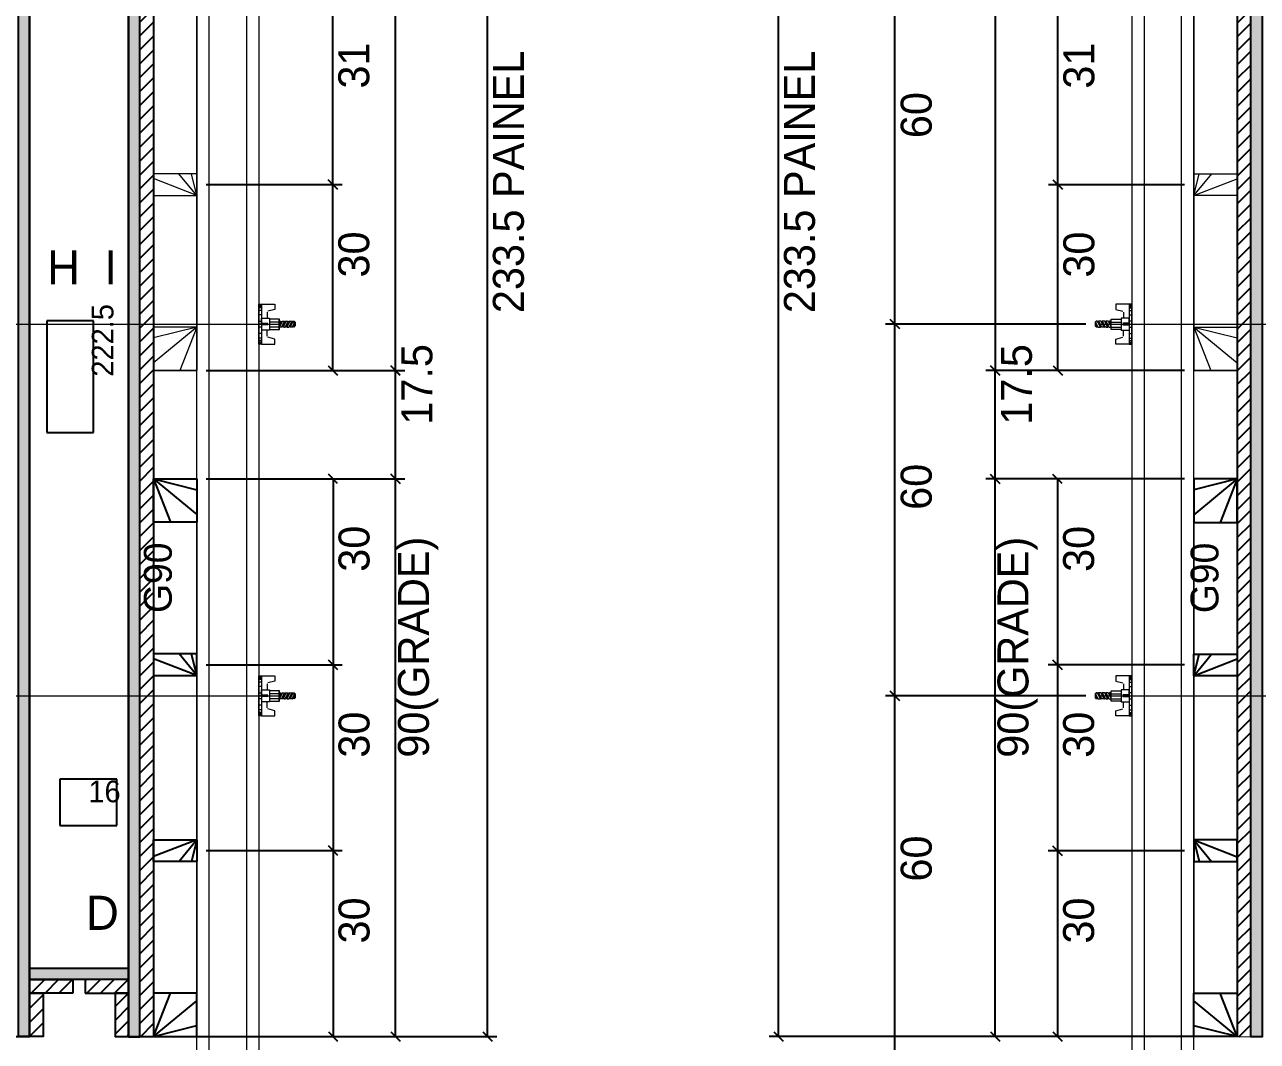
# Model space of a CAD drawing. Header units: metres. Extents: x -9504 to -3340, y 6690 to 7665.
# Drawn here: x -8874.8 to -8476.7, y 7024.7 to 7352.9 of the extents above; entities that cross this region are included whole.
import ezdxf

# ---------------------------------------------------------------- set-up
doc = ezdxf.new("R2010")
doc.units = ezdxf.units.M
for name, color, linetype in [('CHAPA', 7, 'Continuous'), ('COTA', 7, 'Continuous'), ('Hachura', 7, 'Continuous'), ('Madeira', 7, 'Continuous'), ('MEIO_PONT', 7, 'Continuous'), ('Perfil Metálico', 7, 'Continuous'), ('SARRAFO', 7, 'Continuous'), ('TEXTO_GERAL', 7, 'Continuous')]:
    doc.layers.add(name, color=color, linetype=linetype)

msp = doc.modelspace()

# ---------------------------------------------------------------- hatches: boundary and pattern name
at = {"layer": 'Hachura'}
h = msp.add_hatch(color=7, dxfattribs=at)
h.dxf.hatch_style = 1
h.paths.add_polyline_path([(-8876.8, 7493.23), (-8873.2, 7493.23), (-8873.2, 7026.32), (-8876.8, 7026.32), (-8876.8, 7493.23)])
h = msp.add_hatch(color=7, dxfattribs=at)
h.dxf.hatch_style = 1
h.paths.add_polyline_path([(-8837.6, 7026.23), (-8841.2, 7026.23), (-8841.2, 7493.23), (-8837.6, 7493.23), (-8837.6, 7026.23)])
h = msp.add_hatch(dxfattribs=at)
h.set_pattern_fill('ANSI31')
h.paths.add_polyline_path([(-8478.8, 7493.23), (-8483.2, 7493.23), (-8483.2, 7026.23), (-8478.8, 7026.23), (-8478.8, 7493.23)])
h = msp.add_hatch(color=7, dxfattribs=at)
h.dxf.hatch_style = 1
h.paths.add_polyline_path([(-8478.8, 7493.23), (-8475.2, 7493.23), (-8475.2, 7026.23), (-8478.8, 7026.23), (-8478.8, 7493.23)])
h = msp.add_hatch(dxfattribs=at)
h.set_pattern_fill('ANSI31')
h.paths.add_polyline_path([(-8833.17, 7026.23), (-8837.6, 7026.23), (-8837.6, 7479.23), (-8833.2, 7479.23), (-8833.17, 7026.23)])
h = msp.add_hatch(color=7, dxfattribs=at)
h.dxf.hatch_style = 1
h.paths.add_polyline_path([(-8873.2, 7044.72), (-8873.2, 7048.32), (-8841.2, 7048.32), (-8841.2, 7044.72), (-8873.2, 7044.72)])
h = msp.add_hatch(dxfattribs=at)
h.set_pattern_fill('ANSI31')
h.paths.add_polyline_path([(-8873.2, 7044.72), (-8873.2, 7040.32), (-8859.2, 7040.32), (-8859.2, 7044.72), (-8873.2, 7044.72)])
h = msp.add_hatch(dxfattribs=at)
h.set_pattern_fill('ANSI31')
h.paths.add_polyline_path([(-8841.2, 7044.72), (-8841.2, 7040.32), (-8855.2, 7040.32), (-8855.2, 7044.72), (-8841.2, 7044.72)])
h = msp.add_hatch(dxfattribs=at)
h.set_pattern_fill('ANSI31')
h.paths.add_polyline_path([(-8868.8, 7040.32), (-8873.2, 7040.32), (-8873.2, 7026.32), (-8868.8, 7026.32), (-8868.8, 7040.32)])
h = msp.add_hatch(dxfattribs=at)
h.set_pattern_fill('ANSI31')
h.paths.add_polyline_path([(-8845.6, 7040.32), (-8841.2, 7040.32), (-8841.2, 7026.32), (-8845.6, 7026.32), (-8845.6, 7040.32)])

# ---------------------------------------------------------------- linework, layer by layer
at = {"layer": 'CHAPA', "color": 1, "lineweight": 25}
for points in [[(-8873.2, 7493.23), (-8873.2, 7026.32), (-8876.8, 7026.32), (-8876.8, 7493.23)], [(-8841.2, 7493.23), (-8841.2, 7026.23), (-8837.6, 7026.23), (-8837.6, 7493.23)], [(-8475.2, 7493.23), (-8475.2, 7026.23), (-8478.8, 7026.23), (-8478.8, 7493.23)], [(-8873.2, 7044.72), (-8873.2, 7048.32), (-8841.2, 7048.32), (-8841.2, 7044.72)]]:
    msp.add_lwpolyline(points, close=True, dxfattribs=at)
at = {"layer": 'COTA', "color": 241, "lineweight": 25}
for p, q in [((-8725.35, 7026.32), (-8725.35, 7493.32)), ((-8631.36, 7026.28), (-8631.36, 7493.32)), ((-8755.08, 7485.31), (-8755.08, 7241.31)), ((-8561.33, 7485.28), (-8561.33, 7241.27)), ((-8593.77, 7256.31), (-8593.77, 7376.31)), ((-8775.28, 7301.32), (-8775.28, 7363.32)), ((-8541.13, 7301.29), (-8541.13, 7363.28)), ((-8816.2, 7301.32), (-8772.28, 7301.32)), ((-8816.2, 7301.32), (-8772.28, 7301.32)), ((-8775.28, 7241.31), (-8775.28, 7301.32)), ((-8500.2, 7301.29), (-8544.13, 7301.29)), ((-8500.2, 7301.29), (-8544.13, 7301.29)), ((-8541.13, 7241.27), (-8541.13, 7301.29)), ((-8532.05, 7256.31), (-8596.77, 7256.31)), ((-8532.05, 7256.31), (-8596.77, 7256.31)), ((-8593.77, 7136.31), (-8593.77, 7256.31)), ((-8816.21, 7241.31), (-8752, 7241.31)), ((-8816.2, 7241.31), (-8772.28, 7241.31)), ((-8816.2, 7241.31), (-8752.08, 7241.31)), ((-8755, 7206.32), (-8755, 7241.31)), ((-8500.19, 7241.27), (-8564.4, 7241.27)), ((-8500.2, 7241.27), (-8564.33, 7241.27)), ((-8561.4, 7206.28), (-8561.4, 7241.27)), ((-8500.2, 7241.27), (-8544.13, 7241.27)), ((-8816.16, 7206.32), (-8752, 7206.32)), ((-8816.16, 7206.32), (-8772.2, 7206.32)), ((-8816.16, 7206.32), (-8752, 7206.32)), ((-8775.2, 7206.32), (-8775.2, 7146.32)), ((-8755, 7026.32), (-8755, 7206.32)), ((-8500.25, 7206.28), (-8564.4, 7206.28)), ((-8500.25, 7206.28), (-8564.4, 7206.28)), ((-8561.4, 7026.28), (-8561.4, 7206.28)), ((-8500.25, 7206.28), (-8544.21, 7206.28)), ((-8541.21, 7206.28), (-8541.21, 7146.28)), ((-8816.16, 7146.32), (-8772.2, 7146.32)), ((-8816.16, 7146.32), (-8772.2, 7146.32)), ((-8775.2, 7146.32), (-8775.2, 7086.32)), ((-8500.25, 7146.28), (-8544.21, 7146.28)), ((-8500.25, 7146.28), (-8544.21, 7146.28)), ((-8541.21, 7146.28), (-8541.21, 7086.28)), ((-8532.05, 7136.31), (-8596.77, 7136.31)), ((-8532.05, 7136.31), (-8596.77, 7136.31)), ((-8593.77, 7016.31), (-8593.77, 7136.31)), ((-8816.16, 7086.32), (-8772.2, 7086.32)), ((-8816.16, 7086.32), (-8772.2, 7086.32)), ((-8775.2, 7086.32), (-8775.2, 7026.33)), ((-8500.25, 7086.28), (-8544.21, 7086.28)), ((-8500.25, 7086.28), (-8544.21, 7086.28)), ((-8541.21, 7086.28), (-8541.21, 7026.3)), ((-8830.16, 7026.32), (-8722.35, 7026.32)), ((-8816.16, 7026.32), (-8752, 7026.32)), ((-8816.15, 7026.33), (-8772.2, 7026.33)), ((-8486.25, 7026.28), (-8634.36, 7026.28)), ((-8500.25, 7026.28), (-8564.4, 7026.28)), ((-8500.26, 7026.3), (-8544.21, 7026.3))]:
    msp.add_line(p, q, dxfattribs=at)
at = {"layer": 'COTA', "color": 0, "lineweight": 25}
for p, q in [((-8773.78, 7299.82), (-8776.78, 7302.82)), ((-8776.78, 7302.82), (-8773.78, 7299.82)), ((-8539.63, 7299.79), (-8542.63, 7302.79)), ((-8542.63, 7302.79), (-8539.63, 7299.79)), ((-8592.27, 7254.81), (-8595.27, 7257.81)), ((-8595.27, 7257.81), (-8592.27, 7254.81)), ((-8776.78, 7242.81), (-8773.78, 7239.81)), ((-8756.58, 7242.81), (-8753.58, 7239.81)), ((-8753.5, 7239.81), (-8756.5, 7242.81)), ((-8559.9, 7239.77), (-8562.9, 7242.77)), ((-8562.83, 7242.77), (-8559.83, 7239.77)), ((-8542.63, 7242.77), (-8539.63, 7239.77)), ((-8773.7, 7204.82), (-8776.7, 7207.82)), ((-8753.5, 7204.82), (-8756.5, 7207.82)), ((-8756.5, 7207.82), (-8753.5, 7204.82)), ((-8559.9, 7204.78), (-8562.9, 7207.78)), ((-8562.9, 7207.78), (-8559.9, 7204.78)), ((-8539.71, 7204.78), (-8542.71, 7207.78)), ((-8776.7, 7147.82), (-8773.7, 7144.82)), ((-8773.7, 7144.82), (-8776.7, 7147.82)), ((-8542.71, 7147.78), (-8539.71, 7144.78)), ((-8539.71, 7144.78), (-8542.71, 7147.78)), ((-8592.27, 7134.81), (-8595.27, 7137.81)), ((-8595.27, 7137.81), (-8592.27, 7134.81)), ((-8776.7, 7087.82), (-8773.7, 7084.82)), ((-8773.7, 7084.82), (-8776.7, 7087.82)), ((-8542.71, 7087.78), (-8539.71, 7084.78)), ((-8539.71, 7084.78), (-8542.71, 7087.78)), ((-8776.7, 7027.83), (-8773.7, 7024.83)), ((-8756.5, 7027.82), (-8753.5, 7024.82)), ((-8726.85, 7027.82), (-8723.85, 7024.82)), ((-8632.86, 7027.78), (-8629.86, 7024.78)), ((-8562.9, 7027.78), (-8559.9, 7024.78)), ((-8542.71, 7027.8), (-8539.71, 7024.8))]:
    msp.add_line(p, q, dxfattribs=at)
at = {"layer": 'COTA', "color": 180, "lineweight": 25}
for p, q in [((-8852.6, 7257.32), (-8867.6, 7257.32)), ((-8867.6, 7257.32), (-8867.6, 7221.32)), ((-8852.6, 7221.32), (-8852.6, 7257.32)), ((-8867.6, 7221.32), (-8852.6, 7221.32)), ((-8845.04, 7109.42), (-8863.37, 7109.42)), ((-8863.37, 7109.42), (-8863.37, 7094.42)), ((-8845.04, 7094.42), (-8845.04, 7109.42)), ((-8863.37, 7094.42), (-8845.04, 7094.42))]:
    msp.add_line(p, q, dxfattribs=at)
at = {"layer": 'Hachura', "color": 0, "lineweight": 9}
for p, q in [((-8798.27, 7262.55), (-8799.2, 7262.55)), ((-8798.27, 7262.34), (-8799.2, 7262.34)), ((-8798.27, 7262.01), (-8799.2, 7262.01)), ((-8798.27, 7261.54), (-8799.2, 7261.54)), ((-8799.19, 7249.8), (-8799.19, 7262.69)), ((-8799.19, 7262.69), (-8794.05, 7262.69)), ((-8798.29, 7262.69), (-8798.29, 7249.8)), ((-8798.29, 7262.69), (-8798.29, 7257.53)), ((-8794.03, 7261.02), (-8796.24, 7260.44)), ((-8794.03, 7262.69), (-8794.03, 7261.02)), ((-8522.4, 7262.7), (-8522.4, 7261.02)), ((-8522.4, 7261.02), (-8520.19, 7260.44)), ((-8517.25, 7262.69), (-8522.38, 7262.69)), ((-8518.17, 7262.56), (-8517.24, 7262.56)), ((-8518.17, 7262.34), (-8517.24, 7262.34)), ((-8518.17, 7262.01), (-8517.24, 7262.01)), ((-8518.17, 7261.54), (-8517.24, 7261.54)), ((-8518.15, 7262.7), (-8518.15, 7249.8)), ((-8518.15, 7262.7), (-8518.15, 7257.54)), ((-8517.25, 7249.8), (-8517.25, 7262.69)), ((-8798.27, 7260.7), (-8799.2, 7260.7)), ((-8798.27, 7259.28), (-8799.2, 7259.28)), ((-8799.19, 7250.75), (-8799.19, 7258.56)), ((-8799.04, 7257.2), (-8798.61, 7257.2)), ((-8798.61, 7257.2), (-8798.4, 7257.2)), ((-8798.29, 7256.25), (-8798.29, 7258.18)), ((-8798.29, 7258.18), (-8795.71, 7258.18)), ((-8798.29, 7257.53), (-8798.29, 7256.89)), ((-8796.48, 7260.12), (-8796.48, 7258.18)), ((-8795.71, 7258.18), (-8795.71, 7254.31)), ((-8792.48, 7257.92), (-8795.71, 7257.92)), ((-8792.55, 7254.57), (-8792.55, 7257.92)), ((-8792.48, 7254.57), (-8792.48, 7257.92)), ((-8792.48, 7256.12), (-8791.85, 7257.38)), ((-8791.52, 7257.28), (-8792.48, 7255.34)), ((-8792.48, 7256.37), (-8792.03, 7257.28)), ((-8792.48, 7257.28), (-8792.03, 7257.28)), ((-8791.84, 7255.34), (-8790.87, 7257.28)), ((-8791.76, 7255.24), (-8790.69, 7257.38)), ((-8790.45, 7257.35), (-8791.53, 7255.18)), ((-8791.52, 7257.28), (-8790.87, 7257.28)), ((-8790.36, 7257.28), (-8791.32, 7255.34)), ((-8790.68, 7255.34), (-8789.71, 7257.28)), ((-8790.6, 7255.24), (-8789.53, 7257.38)), ((-8789.29, 7257.35), (-8790.37, 7255.18)), ((-8790.36, 7257.28), (-8789.71, 7257.28)), ((-8789.2, 7257.28), (-8790.16, 7255.34)), ((-8789.92, 7257.28), (-8789.71, 7257.28)), ((-8789.52, 7255.34), (-8788.55, 7257.28)), ((-8789.44, 7255.24), (-8788.37, 7257.38)), ((-8788.13, 7257.35), (-8789.21, 7255.18)), ((-8789.2, 7257.28), (-8788.55, 7257.28)), ((-8788.03, 7257.28), (-8789, 7255.34)), ((-8788.03, 7257.28), (-8789, 7255.34)), ((-8788.03, 7257.28), (-8787.71, 7257.28)), ((-8787.71, 7257.28), (-8787.39, 7256.96)), ((-8787.71, 7255.34), (-8787.71, 7257.28)), ((-8528.72, 7257.28), (-8529.05, 7256.96)), ((-8528.4, 7257.28), (-8528.73, 7257.28)), ((-8528.72, 7255.35), (-8528.72, 7257.28)), ((-8528.4, 7257.28), (-8527.44, 7255.34)), ((-8528.4, 7257.28), (-8527.44, 7255.34)), ((-8528.31, 7257.35), (-8527.23, 7255.19)), ((-8527, 7255.24), (-8528.07, 7257.38)), ((-8527.24, 7257.28), (-8527.89, 7257.28)), ((-8526.92, 7255.34), (-8527.89, 7257.28)), ((-8527.24, 7257.28), (-8526.27, 7255.34)), ((-8527.15, 7257.35), (-8526.07, 7255.19)), ((-8525.84, 7255.24), (-8526.91, 7257.38)), ((-8526.08, 7257.28), (-8526.73, 7257.28)), ((-8525.76, 7255.34), (-8526.73, 7257.28)), ((-8526.51, 7257.28), (-8526.73, 7257.28)), ((-8526.08, 7257.28), (-8525.11, 7255.34)), ((-8525.99, 7257.35), (-8524.91, 7255.19)), ((-8524.68, 7255.24), (-8525.75, 7257.38)), ((-8524.92, 7257.28), (-8525.57, 7257.28)), ((-8524.6, 7255.34), (-8525.57, 7257.28)), ((-8524.92, 7257.28), (-8523.95, 7255.34)), ((-8523.95, 7256.12), (-8524.59, 7257.38)), ((-8523.95, 7256.38), (-8524.4, 7257.28)), ((-8523.95, 7257.28), (-8524.4, 7257.28)), ((-8523.95, 7254.57), (-8523.95, 7257.92)), ((-8523.95, 7257.92), (-8520.73, 7257.92)), ((-8523.89, 7254.57), (-8523.89, 7257.92)), ((-8520.73, 7258.18), (-8520.73, 7254.31)), ((-8518.15, 7258.18), (-8520.73, 7258.18)), ((-8519.95, 7260.13), (-8519.95, 7258.18)), ((-8518.17, 7260.7), (-8517.24, 7260.7)), ((-8518.17, 7259.29), (-8517.24, 7259.29)), ((-8518.15, 7256.25), (-8518.15, 7258.18)), ((-8518.15, 7257.54), (-8518.15, 7256.89)), ((-8517.83, 7257.21), (-8518.04, 7257.21)), ((-8517.4, 7257.21), (-8517.83, 7257.21)), ((-8517.25, 7250.75), (-8517.25, 7258.57)), ((-8798.29, 7256.25), (-8799.19, 7256.25)), ((-8798.27, 7253.22), (-8799.19, 7253.22)), ((-8798.41, 7255.27), (-8798.85, 7255.27)), ((-8798.29, 7256.56), (-8796.29, 7256.56)), ((-8796.29, 7256.04), (-8798.29, 7256.04)), ((-8795.71, 7254.31), (-8798.29, 7254.31)), ((-8796.48, 7252.37), (-8796.48, 7254.31)), ((-8792.48, 7256.89), (-8795.71, 7256.89)), ((-8792.48, 7255.34), (-8795.71, 7255.34)), ((-8795.71, 7254.57), (-8792.48, 7254.57)), ((-8795.71, 7254.31), (-8795.71, 7254.57)), ((-8795.71, 7254.31), (-8795.71, 7254.57)), ((-8791.84, 7255.34), (-8792.48, 7255.34)), ((-8790.89, 7255.34), (-8791.32, 7255.34)), ((-8790.89, 7255.34), (-8790.68, 7255.34)), ((-8790.16, 7255.34), (-8789.52, 7255.34)), ((-8788.36, 7255.34), (-8789, 7255.34)), ((-8788.36, 7255.34), (-8787.71, 7256.63)), ((-8788.28, 7255.24), (-8787.71, 7256.37)), ((-8787.71, 7255.86), (-8788.05, 7255.18)), ((-8787.71, 7255.6), (-8787.84, 7255.34)), ((-8787.71, 7255.34), (-8787.39, 7255.67)), ((-8787.39, 7256.96), (-8787.39, 7255.67)), ((-8529.05, 7256.96), (-8529.05, 7255.67)), ((-8528.72, 7255.35), (-8529.05, 7255.67)), ((-8528.08, 7255.34), (-8528.73, 7256.63)), ((-8528.16, 7255.24), (-8528.73, 7256.38)), ((-8528.73, 7255.86), (-8528.39, 7255.19)), ((-8528.73, 7255.6), (-8528.6, 7255.34)), ((-8528.08, 7255.34), (-8527.44, 7255.34)), ((-8526.27, 7255.34), (-8526.92, 7255.34)), ((-8525.55, 7255.34), (-8525.76, 7255.34)), ((-8525.55, 7255.34), (-8525.11, 7255.34)), ((-8524.6, 7255.34), (-8523.95, 7255.34)), ((-8523.95, 7256.89), (-8520.73, 7256.89)), ((-8523.95, 7255.34), (-8520.73, 7255.34)), ((-8520.73, 7254.57), (-8523.95, 7254.57)), ((-8520.73, 7254.31), (-8520.73, 7254.57)), ((-8520.73, 7254.31), (-8520.73, 7254.57)), ((-8520.73, 7254.31), (-8518.15, 7254.31)), ((-8518.15, 7256.56), (-8520.15, 7256.56)), ((-8520.15, 7256.04), (-8518.15, 7256.04)), ((-8519.95, 7252.37), (-8519.95, 7254.32)), ((-8518.17, 7253.22), (-8517.25, 7253.22)), ((-8518.15, 7256.25), (-8517.25, 7256.25)), ((-8518.02, 7255.27), (-8517.59, 7255.27)), ((-8798.27, 7251.79), (-8799.2, 7251.79)), ((-8798.27, 7250.94), (-8799.2, 7250.94)), ((-8798.27, 7250.48), (-8799.2, 7250.48)), ((-8798.27, 7250.14), (-8799.2, 7250.14)), ((-8798.27, 7249.93), (-8799.2, 7249.93)), ((-8798.29, 7249.8), (-8799.19, 7249.8)), ((-8798.29, 7249.8), (-8794.03, 7249.8)), ((-8794.03, 7251.47), (-8796.24, 7252.05)), ((-8794.03, 7249.8), (-8794.03, 7251.47)), ((-8522.4, 7251.47), (-8520.19, 7252.06)), ((-8522.4, 7249.8), (-8522.4, 7251.47)), ((-8518.15, 7249.8), (-8522.4, 7249.8)), ((-8518.17, 7251.79), (-8517.24, 7251.79)), ((-8518.17, 7250.95), (-8517.24, 7250.95)), ((-8518.17, 7250.48), (-8517.24, 7250.48)), ((-8518.17, 7250.15), (-8517.24, 7250.15)), ((-8518.17, 7249.93), (-8517.24, 7249.93)), ((-8518.15, 7249.8), (-8517.25, 7249.8)), ((-8798.27, 7142.55), (-8799.2, 7142.55)), ((-8798.27, 7142.34), (-8799.2, 7142.34)), ((-8798.27, 7142.01), (-8799.2, 7142.01)), ((-8798.27, 7141.54), (-8799.2, 7141.54)), ((-8799.19, 7129.8), (-8799.19, 7142.69)), ((-8799.19, 7142.69), (-8794.05, 7142.69)), ((-8798.29, 7142.69), (-8798.29, 7129.8)), ((-8798.29, 7142.69), (-8798.29, 7137.53)), ((-8794.03, 7142.69), (-8794.03, 7141.02)), ((-8522.4, 7142.7), (-8522.4, 7141.02)), ((-8517.25, 7142.69), (-8522.38, 7142.69)), ((-8518.17, 7142.56), (-8517.24, 7142.56)), ((-8518.17, 7142.34), (-8517.24, 7142.34)), ((-8518.17, 7142.01), (-8517.24, 7142.01)), ((-8518.17, 7141.54), (-8517.24, 7141.54)), ((-8518.15, 7142.7), (-8518.15, 7129.8)), ((-8518.15, 7142.7), (-8518.15, 7137.54)), ((-8517.25, 7129.8), (-8517.25, 7142.69)), ((-8798.27, 7140.7), (-8799.2, 7140.7)), ((-8798.27, 7139.28), (-8799.2, 7139.28)), ((-8799.19, 7130.75), (-8799.19, 7138.56)), ((-8798.29, 7136.25), (-8798.29, 7138.18)), ((-8798.29, 7138.18), (-8795.71, 7138.18)), ((-8796.48, 7140.12), (-8796.48, 7138.18)), ((-8794.03, 7141.02), (-8796.24, 7140.44)), ((-8795.71, 7138.18), (-8795.71, 7134.31)), ((-8792.48, 7137.92), (-8795.71, 7137.92)), ((-8792.55, 7134.57), (-8792.55, 7137.92)), ((-8792.48, 7134.57), (-8792.48, 7137.92)), ((-8523.95, 7134.57), (-8523.95, 7137.92)), ((-8523.95, 7137.92), (-8520.73, 7137.92)), ((-8523.89, 7134.57), (-8523.89, 7137.92)), ((-8522.4, 7141.02), (-8520.19, 7140.44)), ((-8520.73, 7138.18), (-8520.73, 7134.31)), ((-8518.15, 7138.18), (-8520.73, 7138.18)), ((-8519.95, 7140.13), (-8519.95, 7138.18)), ((-8518.17, 7140.7), (-8517.24, 7140.7)), ((-8518.17, 7139.29), (-8517.24, 7139.29)), ((-8518.15, 7136.25), (-8518.15, 7138.18)), ((-8517.25, 7130.75), (-8517.25, 7138.57)), ((-8798.29, 7136.25), (-8799.19, 7136.25)), ((-8799.04, 7137.2), (-8798.61, 7137.2)), ((-8798.41, 7135.27), (-8798.85, 7135.27)), ((-8798.61, 7137.2), (-8798.4, 7137.2)), ((-8798.29, 7137.53), (-8798.29, 7136.89)), ((-8798.29, 7136.56), (-8796.29, 7136.56)), ((-8796.29, 7136.04), (-8798.29, 7136.04)), ((-8795.71, 7134.31), (-8798.29, 7134.31)), ((-8796.48, 7132.37), (-8796.48, 7134.31)), ((-8792.48, 7136.89), (-8795.71, 7136.89)), ((-8792.48, 7135.34), (-8795.71, 7135.34)), ((-8795.71, 7134.57), (-8792.48, 7134.57)), ((-8795.71, 7134.31), (-8795.71, 7134.57)), ((-8795.71, 7134.31), (-8795.71, 7134.57)), ((-8792.48, 7136.12), (-8791.85, 7137.38)), ((-8791.52, 7137.28), (-8792.48, 7135.34)), ((-8792.48, 7136.37), (-8792.03, 7137.28)), ((-8792.48, 7137.28), (-8792.03, 7137.28)), ((-8791.84, 7135.34), (-8792.48, 7135.34)), ((-8791.84, 7135.34), (-8790.87, 7137.28)), ((-8791.76, 7135.24), (-8790.69, 7137.38)), ((-8790.45, 7137.35), (-8791.53, 7135.18)), ((-8791.52, 7137.28), (-8790.87, 7137.28)), ((-8790.36, 7137.28), (-8791.32, 7135.34)), ((-8790.89, 7135.34), (-8791.32, 7135.34)), ((-8790.89, 7135.34), (-8790.68, 7135.34)), ((-8790.68, 7135.34), (-8789.71, 7137.28)), ((-8790.6, 7135.24), (-8789.53, 7137.38)), ((-8789.29, 7137.35), (-8790.37, 7135.18)), ((-8790.36, 7137.28), (-8789.71, 7137.28)), ((-8789.2, 7137.28), (-8790.16, 7135.34)), ((-8790.16, 7135.34), (-8789.52, 7135.34)), ((-8789.92, 7137.28), (-8789.71, 7137.28)), ((-8789.52, 7135.34), (-8788.55, 7137.28)), ((-8789.44, 7135.24), (-8788.37, 7137.38)), ((-8788.13, 7137.35), (-8789.21, 7135.18)), ((-8789.2, 7137.28), (-8788.55, 7137.28)), ((-8788.03, 7137.28), (-8789, 7135.34)), ((-8788.03, 7137.28), (-8789, 7135.34)), ((-8788.36, 7135.34), (-8789, 7135.34)), ((-8788.36, 7135.34), (-8787.71, 7136.63)), ((-8788.28, 7135.24), (-8787.71, 7136.37)), ((-8787.71, 7135.86), (-8788.05, 7135.18)), ((-8788.03, 7137.28), (-8787.71, 7137.28)), ((-8787.71, 7135.6), (-8787.84, 7135.34)), ((-8787.71, 7137.28), (-8787.39, 7136.96)), ((-8787.71, 7135.34), (-8787.71, 7137.28)), ((-8787.71, 7135.34), (-8787.39, 7135.67)), ((-8787.39, 7136.96), (-8787.39, 7135.67)), ((-8528.72, 7137.28), (-8529.05, 7136.96)), ((-8529.05, 7136.96), (-8529.05, 7135.67)), ((-8528.72, 7135.35), (-8529.05, 7135.67)), ((-8528.4, 7137.28), (-8528.73, 7137.28)), ((-8528.08, 7135.34), (-8528.73, 7136.63)), ((-8528.16, 7135.24), (-8528.73, 7136.38)), ((-8528.73, 7135.86), (-8528.39, 7135.19)), ((-8528.73, 7135.6), (-8528.6, 7135.34)), ((-8528.72, 7135.35), (-8528.72, 7137.28)), ((-8528.4, 7137.28), (-8527.44, 7135.34)), ((-8528.4, 7137.28), (-8527.44, 7135.34)), ((-8528.31, 7137.35), (-8527.23, 7135.19)), ((-8528.08, 7135.34), (-8527.44, 7135.34)), ((-8527, 7135.24), (-8528.07, 7137.38)), ((-8527.24, 7137.28), (-8527.89, 7137.28)), ((-8526.92, 7135.34), (-8527.89, 7137.28)), ((-8527.24, 7137.28), (-8526.27, 7135.34)), ((-8527.15, 7137.35), (-8526.07, 7135.19)), ((-8526.27, 7135.34), (-8526.92, 7135.34)), ((-8525.84, 7135.24), (-8526.91, 7137.38)), ((-8526.08, 7137.28), (-8526.73, 7137.28)), ((-8525.76, 7135.34), (-8526.73, 7137.28)), ((-8526.51, 7137.28), (-8526.73, 7137.28)), ((-8526.08, 7137.28), (-8525.11, 7135.34)), ((-8525.99, 7137.35), (-8524.91, 7135.19)), ((-8525.55, 7135.34), (-8525.76, 7135.34)), ((-8524.68, 7135.24), (-8525.75, 7137.38)), ((-8524.92, 7137.28), (-8525.57, 7137.28)), ((-8524.6, 7135.34), (-8525.57, 7137.28)), ((-8525.55, 7135.34), (-8525.11, 7135.34)), ((-8524.92, 7137.28), (-8523.95, 7135.34)), ((-8524.6, 7135.34), (-8523.95, 7135.34)), ((-8523.95, 7136.12), (-8524.59, 7137.38)), ((-8523.95, 7136.38), (-8524.4, 7137.28)), ((-8523.95, 7137.28), (-8524.4, 7137.28)), ((-8523.95, 7136.89), (-8520.73, 7136.89)), ((-8523.95, 7135.34), (-8520.73, 7135.34)), ((-8520.73, 7134.57), (-8523.95, 7134.57)), ((-8520.73, 7134.31), (-8520.73, 7134.57)), ((-8520.73, 7134.31), (-8520.73, 7134.57)), ((-8520.73, 7134.31), (-8518.15, 7134.31)), ((-8518.15, 7136.56), (-8520.15, 7136.56)), ((-8520.15, 7136.04), (-8518.15, 7136.04)), ((-8519.95, 7132.37), (-8519.95, 7134.32)), ((-8518.15, 7137.54), (-8518.15, 7136.89)), ((-8518.15, 7136.25), (-8517.25, 7136.25)), ((-8517.83, 7137.21), (-8518.04, 7137.21)), ((-8518.02, 7135.27), (-8517.59, 7135.27)), ((-8517.4, 7137.21), (-8517.83, 7137.21)), ((-8798.27, 7131.79), (-8799.2, 7131.79)), ((-8798.27, 7130.94), (-8799.2, 7130.94)), ((-8798.27, 7130.48), (-8799.2, 7130.48)), ((-8798.27, 7130.14), (-8799.2, 7130.14)), ((-8798.27, 7129.93), (-8799.2, 7129.93)), ((-8798.27, 7133.22), (-8799.19, 7133.22)), ((-8798.29, 7129.8), (-8799.19, 7129.8)), ((-8798.29, 7129.8), (-8794.03, 7129.8)), ((-8794.03, 7131.47), (-8796.24, 7132.05)), ((-8794.03, 7129.8), (-8794.03, 7131.47)), ((-8522.4, 7131.47), (-8520.19, 7132.06)), ((-8522.4, 7129.8), (-8522.4, 7131.47)), ((-8518.15, 7129.8), (-8522.4, 7129.8)), ((-8518.17, 7133.22), (-8517.25, 7133.22)), ((-8518.17, 7131.79), (-8517.24, 7131.79)), ((-8518.17, 7130.95), (-8517.24, 7130.95)), ((-8518.17, 7130.48), (-8517.24, 7130.48)), ((-8518.17, 7130.15), (-8517.24, 7130.15)), ((-8518.17, 7129.93), (-8517.24, 7129.93)), ((-8518.15, 7129.8), (-8517.25, 7129.8))]:
    msp.add_line(p, q, dxfattribs=at)
at = {"layer": 'Hachura', "color": 251, "lineweight": 9}
for p, q in [((-8926.05, 7256.25), (-8792.19, 7256.25)), ((-8528.05, 7256.25), (-8388.16, 7256.25)), ((-8926.05, 7136.25), (-8792.19, 7136.25)), ((-8528.05, 7136.25), (-8388.16, 7136.25)), ((-8483.25, 7026.28), (-8478.8, 7026.23))]:
    msp.add_line(p, q, dxfattribs=at)
at = {"layer": 'Madeira', "color": 126, "lineweight": 18}
for p, q in [((-8819.21, 7297.81), (-8824.96, 7304.81)), ((-8819.21, 7297.81), (-8820.94, 7304.81)), ((-8497.2, 7297.77), (-8491.45, 7304.78)), ((-8497.2, 7297.77), (-8495.47, 7304.77)), ((-8819.21, 7297.81), (-8833.2, 7303.25)), ((-8497.2, 7297.77), (-8483.21, 7303.21)), ((-8819.2, 7255.31), (-8833.21, 7243.81)), ((-8819.2, 7255.31), (-8833.2, 7251.84)), ((-8819.2, 7255.31), (-8824.64, 7241.31)), ((-8497.21, 7255.27), (-8483.19, 7243.77)), ((-8497.21, 7255.27), (-8483.2, 7251.8)), ((-8497.21, 7255.27), (-8491.76, 7241.28))]:
    msp.add_line(p, q, dxfattribs=at)
for points in [[(-8819.21, 7241.31), (-8833.21, 7241.32), (-8833.2, 7485.32), (-8819.2, 7485.3)], [(-8497.2, 7241.27), (-8483.2, 7241.29), (-8483.2, 7485.28), (-8497.2, 7485.26)], [(-8819.21, 7297.81), (-8819.2, 7304.81), (-8833.2, 7304.82), (-8833.21, 7297.82)], [(-8497.2, 7297.77), (-8497.21, 7304.77), (-8483.21, 7304.79), (-8483.2, 7297.79)], [(-8819.2, 7255.31), (-8833.2, 7255.32), (-8833.21, 7241.32), (-8819.21, 7241.31)], [(-8497.21, 7255.27), (-8483.21, 7255.29), (-8483.19, 7241.29), (-8497.19, 7241.27)], [(-8833.16, 7206.32), (-8819.16, 7206.32), (-8819.16, 7026.32), (-8833.16, 7026.32)], [(-8483.25, 7206.28), (-8497.25, 7206.28), (-8497.25, 7026.28), (-8483.25, 7026.28)]]:
    msp.add_lwpolyline(points, close=True, dxfattribs=at)
at = {"layer": 'MEIO_PONT', "color": 93, "lineweight": 25}
for p, q in [((-8833.16, 7206.32), (-8819.16, 7194.8)), ((-8833.16, 7206.32), (-8819.16, 7202.83)), ((-8833.16, 7206.32), (-8827.73, 7192.32)), ((-8483.25, 7206.28), (-8497.25, 7194.76)), ((-8483.25, 7206.28), (-8497.25, 7202.8)), ((-8483.25, 7206.28), (-8488.67, 7192.28)), ((-8819.16, 7142.82), (-8824.92, 7149.82)), ((-8819.16, 7142.82), (-8820.9, 7149.82)), ((-8497.25, 7142.78), (-8491.49, 7149.78)), ((-8497.25, 7142.78), (-8495.5, 7149.78)), ((-8819.16, 7142.82), (-8833.16, 7148.24)), ((-8497.25, 7142.78), (-8483.25, 7148.21)), ((-8819.16, 7089.82), (-8833.16, 7084.39)), ((-8819.16, 7089.82), (-8824.92, 7082.82)), ((-8819.16, 7089.82), (-8820.9, 7082.82)), ((-8497.25, 7089.78), (-8491.49, 7082.78)), ((-8497.25, 7089.78), (-8495.5, 7082.78)), ((-8497.25, 7089.78), (-8483.25, 7084.35)), ((-8833.16, 7026.32), (-8827.73, 7040.32)), ((-8483.25, 7026.28), (-8488.67, 7040.28)), ((-8833.16, 7026.32), (-8819.16, 7037.83)), ((-8483.25, 7026.28), (-8497.25, 7037.8)), ((-8833.16, 7026.32), (-8819.16, 7029.8)), ((-8483.25, 7026.28), (-8497.25, 7029.76))]:
    msp.add_line(p, q, dxfattribs=at)
for points in [[(-8833.16, 7206.32), (-8819.16, 7206.32), (-8819.16, 7192.32), (-8833.16, 7192.32)], [(-8483.25, 7206.28), (-8497.25, 7206.28), (-8497.25, 7192.28), (-8483.25, 7192.28)], [(-8819.16, 7142.82), (-8819.16, 7149.82), (-8833.16, 7149.82), (-8833.16, 7142.82)], [(-8497.25, 7142.78), (-8497.25, 7149.78), (-8483.25, 7149.78), (-8483.25, 7142.78)], [(-8819.16, 7089.82), (-8819.16, 7082.82), (-8833.16, 7082.82), (-8833.16, 7089.82)], [(-8497.25, 7089.78), (-8497.25, 7082.78), (-8483.25, 7082.78), (-8483.25, 7089.78)], [(-8833.16, 7026.32), (-8819.16, 7026.32), (-8819.16, 7040.32), (-8833.16, 7040.32)], [(-8483.25, 7026.28), (-8497.25, 7026.28), (-8497.25, 7040.28), (-8483.25, 7040.28)]]:
    msp.add_lwpolyline(points, close=True, dxfattribs=at)
at = {"layer": 'Perfil Metálico', "color": 224, "lineweight": 18}
for points in [[(-8799.16, 7011.3), (-8819.16, 7011.3), (-8819.16, 7485.32), (-8799.16, 7485.32)], [(-8815.16, 7485.32), (-8803.16, 7485.32), (-8803.16, 7011.3), (-8815.16, 7011.3)], [(-8517.25, 7011.3), (-8497.25, 7011.3), (-8497.25, 7485.32), (-8517.25, 7485.32)], [(-8501.25, 7485.32), (-8513.25, 7485.32), (-8513.25, 7011.3), (-8501.25, 7011.3)]]:
    msp.add_lwpolyline(points, close=True, dxfattribs=at)
at = {"layer": 'SARRAFO', "color": 251, "lineweight": 25}
for p, q in [((-8833.2, 7485.32), (-8833.16, 7026.32)), ((-8483.2, 7485.32), (-8483.25, 7033.32)), ((-8483.2, 7485.32), (-8483.25, 7026.32))]:
    msp.add_line(p, q, dxfattribs=at)
for points in [[(-8881.25, 7026.32), (-8873.2, 7026.32), (-8873.2, 7493.23), (-8881.2, 7493.23)], [(-8833.16, 7026.23), (-8841.2, 7026.23), (-8841.2, 7479.23), (-8833.2, 7479.23)]]:
    msp.add_lwpolyline(points, dxfattribs=at)
for points in [[(-8859.2, 7040.32), (-8873.2, 7040.32), (-8873.2, 7044.72), (-8859.2, 7044.72)], [(-8855.2, 7040.32), (-8841.2, 7040.32), (-8841.2, 7044.72), (-8855.2, 7044.72)], [(-8873.2, 7026.32), (-8873.2, 7040.32), (-8868.8, 7040.32), (-8868.8, 7026.32)], [(-8841.2, 7026.32), (-8841.2, 7040.32), (-8845.6, 7040.32), (-8845.6, 7026.32)]]:
    msp.add_lwpolyline(points, close=True, dxfattribs=at)

# ---------------------------------------------------------------- texts
at = {"layer": 'COTA', "color": 241, "lineweight": 25}
for s, p in [('31', (-8763.5, 7332.32)), ('31', (-8529.35, 7332.29)), ('233.5 PAINEL', (-8713.57, 7259.82)), ('233.5 PAINEL', (-8619.58, 7259.8)), ('60', (-8581.87, 7316.31)), ('30', (-8763.5, 7271.32)), ('30', (-8529.35, 7271.28)), ('17.5', (-8743.11, 7223.81)), ('17.5', (-8549.51, 7223.78)), ('60', (-8581.87, 7196.31)), ('30', (-8763.42, 7176.32)), ('30', (-8529.43, 7176.28)), ('90(GRADE)', (-8744.23, 7116.32)), ('90(GRADE)', (-8550.62, 7116.28)), ('30', (-8763.42, 7116.32)), ('30', (-8529.43, 7116.28)), ('60', (-8581.87, 7076.31)), ('30', (-8763.42, 7056.32)), ('30', (-8529.43, 7056.29))]:
    msp.add_text(s, height=10, rotation=90, dxfattribs=at).set_placement(p)
at = {"layer": 'COTA', "color": 1, "lineweight": 25}
msp.add_text('222.5', height=7, rotation=90, dxfattribs=at).set_placement((-8846.1, 7239.32))
msp.add_text('16', height=7, dxfattribs=at).set_placement((-8854.2, 7101.92))
at = {"layer": 'TEXTO_GERAL', "color": 7, "lineweight": 25}
for s, p in [('H', (-8867.51, 7269.13)), ('I', (-8849.04, 7269.13)), ('D', (-8854.99, 7060.73))]:
    msp.add_text(s, height=11, dxfattribs=at).set_placement(p)
at = {"layer": 'TEXTO_GERAL', "color": 0, "lineweight": 25}
for p in [(-8827.27, 7163.01), (-8489.26, 7162.97)]:
    msp.add_text('G90', height=9, rotation=90, dxfattribs=at).set_placement(p)

doc.saveas('drawing.dxf')
